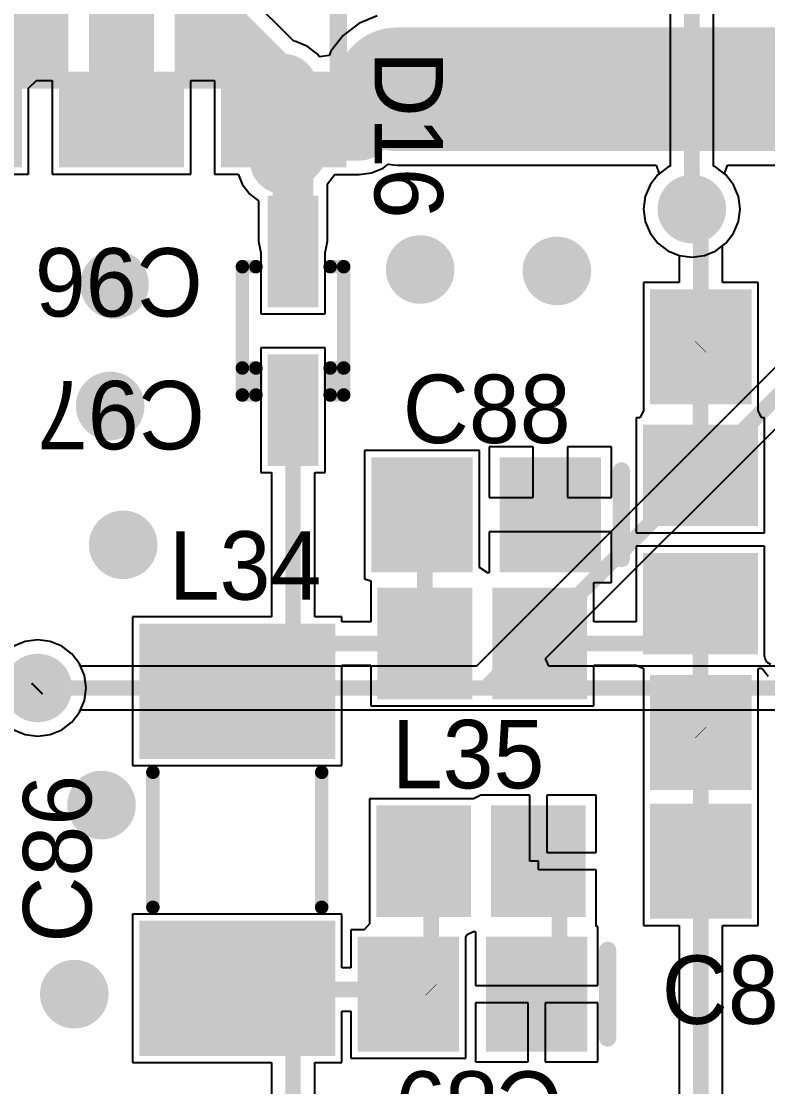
# Model space of a CAD drawing. Header units: millimetres. Extents: x 0 to 7.36, y -3.03 to 0.
# Drawn here: x 1.079 to 1.514, y -2.169 to -1.548 of the extents above; entities that cross this region are included whole.
import ezdxf

# ---------------------------------------------------------------- set-up
doc = ezdxf.new("R2010")
doc.units = ezdxf.units.MM
doc.header["$MEASUREMENT"] = 0
for name, color, linetype in [('BottomLayer', 5, 'Continuous'), ('MultiLayer', 9, 'Continuous'), ('TopLayer', 1, 'Continuous'), ('TopOverlay', 2, 'Continuous'), ('TopPaste', 8, 'Continuous'), ('TopSolder', 216, 'Continuous'), ('ViaHoleLayer', 16, 'Continuous')]:
    doc.layers.add(name, color=color, linetype=linetype)

# ---------------------------------------------------------------- blocks, each defined once
blk = doc.blocks.new('CAP_0805_20')
at = {"layer": 'TopLayer'}
for points in [[(-0.05511, -0.02953), (-0.00393, -0.02953), (-0.05511, 0.02953), (-0.00393, 0.02953)], [(0.0197, -0.02953), (0.07088, -0.02953), (0.0197, 0.02953), (0.07088, 0.02953)]]:
    blk.add_solid(points, dxfattribs=at)
at = {"layer": 'TopOverlay', "const_width": 0.01}
blk.add_lwpolyline([(-0.07088, 0.02557), (-0.07088, -0.02557)], dxfattribs=at)
at = {"layer": 'TopOverlay', "const_width": 0.005}
for points in [[(-0.07338, 0.02557, 1), (-0.06838, 0.02557, 1)], [(-0.07338, -0.02557, 1), (-0.06838, -0.02557, 1)]]:
    blk.add_lwpolyline(points, format="xyb", close=True, dxfattribs=at)
at = {"layer": 'TopPaste'}
for points in [[(-0.05511, -0.02953), (-0.00393, -0.02953), (-0.05511, 0.02953), (-0.00393, 0.02953)], [(0.0197, -0.02953), (0.07088, -0.02953), (0.0197, 0.02953), (0.07088, 0.02953)]]:
    blk.add_solid(points, dxfattribs=at)
at = {"layer": 'TopSolder'}
for points in [[(-0.05911, -0.03353), (0.00007, -0.03353), (-0.05911, 0.03353), (0.00007, 0.03353)], [(0.0157, -0.03353), (0.07488, -0.03353), (0.0157, 0.03353), (0.07488, 0.03353)]]:
    blk.add_solid(points, dxfattribs=at)
blk = doc.blocks.new('RES_0805_27')
at = {"layer": 'TopLayer'}
for points in [[(-0.06299, -0.02953), (-0.01181, -0.02953), (-0.06299, 0.02953), (-0.01181, 0.02953)], [(0.01181, -0.02953), (0.06299, -0.02953), (0.01181, 0.02953), (0.06299, 0.02953)]]:
    blk.add_solid(points, dxfattribs=at)
at = {"layer": 'TopPaste'}
for points in [[(-0.06299, -0.02953), (-0.01181, -0.02953), (-0.06299, 0.02953), (-0.01181, 0.02953)], [(0.01181, -0.02953), (0.06299, -0.02953), (0.01181, 0.02953), (0.06299, 0.02953)]]:
    blk.add_solid(points, dxfattribs=at)
at = {"layer": 'TopSolder'}
for points in [[(-0.06699, -0.03353), (-0.00781, -0.03353), (-0.06699, 0.03353), (-0.00781, 0.03353)], [(0.00781, -0.03353), (0.06699, -0.03353), (0.00781, 0.03353), (0.06699, 0.03353)]]:
    blk.add_solid(points, dxfattribs=at)
blk = doc.blocks.new('TRANSF_ACORE2_110')
at = {"layer": 'TopLayer'}
for points in [[(-0.14961, 0.06201), (-0.11024, 0.06201), (-0.14961, 0.12697), (-0.11024, 0.12697)], [(0.11024, 0.06201), (0.14961, 0.06201), (0.11024, 0.12697), (0.14961, 0.12697)], [(-0.09508, 0.03504), (-0.03012, 0.03504), (-0.09508, 0.06496), (-0.03012, 0.06496)], [(0.03012, 0.03504), (0.09508, 0.03504), (0.03012, 0.06496), (0.09508, 0.06496)], [(-0.14961, -0.03248), (-0.11024, -0.03248), (-0.14961, 0.03248), (-0.11024, 0.03248)], [(0.11024, -0.03248), (0.14961, -0.03248), (0.11024, 0.03248), (0.14961, 0.03248)], [(-0.09508, -0.01496), (-0.03012, -0.01496), (-0.09508, 0.01496), (-0.03012, 0.01496)], [(-0.09508, -0.06496), (-0.03012, -0.06496), (-0.09508, -0.03504), (-0.03012, -0.03504)], [(0.03012, -0.06496), (0.09508, -0.06496), (0.03012, -0.03504), (0.09508, -0.03504)], [(-0.14961, -0.12697), (-0.11024, -0.12697), (-0.14961, -0.06201), (-0.11024, -0.06201)], [(0.11024, -0.12697), (0.14961, -0.12697), (0.11024, -0.06201), (0.14961, -0.06201)]]:
    blk.add_solid(points, dxfattribs=at)
at = {"layer": 'TopOverlay', "const_width": 0.01}
for points in [[(-0.10275, 0.12324), (0.10275, 0.12324)], [(-0.10275, 0.12324), (-0.10275, -0.12639)], [(0.10275, 0.12324), (0.10275, -0.12639)], [(-0.10275, -0.12639), (0.10275, -0.12639)]]:
    blk.add_lwpolyline(points, dxfattribs=at)
at = {"layer": 'TopOverlay', "const_width": 0.005}
for points in [[(-0.10525, 0.12324, 1), (-0.10025, 0.12324, 1)], [(-0.10525, 0.12324, 1), (-0.10025, 0.12324, 1)], [(0.10025, 0.12324, 1), (0.10525, 0.12324, 1)], [(0.10025, 0.12324, 1), (0.10525, 0.12324, 1)], [(-0.10525, -0.12639, 1), (-0.10025, -0.12639, 1)], [(-0.10525, -0.12639, 1), (-0.10025, -0.12639, 1)], [(0.10025, -0.12639, 1), (0.10525, -0.12639, 1)], [(0.10025, -0.12639, 1), (0.10525, -0.12639, 1)]]:
    blk.add_lwpolyline(points, format="xyb", close=True, dxfattribs=at)
at = {"layer": 'TopPaste'}
for points in [[(-0.14961, 0.06201), (-0.11024, 0.06201), (-0.14961, 0.12697), (-0.11024, 0.12697)], [(0.11024, 0.06201), (0.14961, 0.06201), (0.11024, 0.12697), (0.14961, 0.12697)], [(-0.09508, 0.03504), (-0.03012, 0.03504), (-0.09508, 0.06496), (-0.03012, 0.06496)], [(0.03012, 0.03504), (0.09508, 0.03504), (0.03012, 0.06496), (0.09508, 0.06496)], [(-0.14961, -0.03248), (-0.11024, -0.03248), (-0.14961, 0.03248), (-0.11024, 0.03248)], [(0.11024, -0.03248), (0.14961, -0.03248), (0.11024, 0.03248), (0.14961, 0.03248)], [(-0.09508, -0.01496), (-0.03012, -0.01496), (-0.09508, 0.01496), (-0.03012, 0.01496)], [(-0.09508, -0.06496), (-0.03012, -0.06496), (-0.09508, -0.03504), (-0.03012, -0.03504)], [(0.03012, -0.06496), (0.09508, -0.06496), (0.03012, -0.03504), (0.09508, -0.03504)], [(-0.14961, -0.12697), (-0.11024, -0.12697), (-0.14961, -0.06201), (-0.11024, -0.06201)], [(0.11024, -0.12697), (0.14961, -0.12697), (0.11024, -0.06201), (0.14961, -0.06201)]]:
    blk.add_solid(points, dxfattribs=at)
at = {"layer": 'TopSolder'}
for points in [[(-0.15361, 0.05801), (-0.10624, 0.05801), (-0.15361, 0.13097), (-0.10624, 0.13097)], [(0.10624, 0.05801), (0.15361, 0.05801), (0.10624, 0.13097), (0.15361, 0.13097)], [(-0.09908, 0.03104), (-0.02612, 0.03104), (-0.09908, 0.06896), (-0.02612, 0.06896)], [(0.02612, 0.03104), (0.09908, 0.03104), (0.02612, 0.06896), (0.09908, 0.06896)], [(-0.15361, -0.03648), (-0.10624, -0.03648), (-0.15361, 0.03648), (-0.10624, 0.03648)], [(0.10624, -0.03648), (0.15361, -0.03648), (0.10624, 0.03648), (0.15361, 0.03648)], [(-0.09908, -0.01896), (-0.02612, -0.01896), (-0.09908, 0.01896), (-0.02612, 0.01896)], [(-0.09908, -0.06896), (-0.02612, -0.06896), (-0.09908, -0.03104), (-0.02612, -0.03104)], [(0.02612, -0.06896), (0.09908, -0.06896), (0.02612, -0.03104), (0.09908, -0.03104)], [(-0.15361, -0.13097), (-0.10624, -0.13097), (-0.15361, -0.05801), (-0.10624, -0.05801)], [(0.10624, -0.13097), (0.15361, -0.13097), (0.10624, -0.05801), (0.15361, -0.05801)]]:
    blk.add_solid(points, dxfattribs=at)
blk = doc.blocks.new('IND_0805_118')
at = {"layer": 'TopLayer'}
for points in [[(-0.05709, -0.02854), (-0.00984, -0.02854), (-0.05709, 0.02854), (-0.00984, 0.02854)], [(0.00984, -0.02854), (0.05709, -0.02854), (0.00984, 0.02854), (0.05709, 0.02854)]]:
    blk.add_solid(points, dxfattribs=at)
at = {"layer": 'TopPaste'}
for points in [[(-0.05709, -0.02854), (-0.00984, -0.02854), (-0.05709, 0.02854), (-0.00984, 0.02854)], [(0.00984, -0.02854), (0.05709, -0.02854), (0.00984, 0.02854), (0.05709, 0.02854)]]:
    blk.add_solid(points, dxfattribs=at)
at = {"layer": 'TopSolder'}
for points in [[(-0.06109, -0.03254), (-0.00584, -0.03254), (-0.06109, 0.03254), (-0.00584, 0.03254)], [(0.00584, -0.03254), (0.06109, -0.03254), (0.00584, 0.03254), (0.06109, 0.03254)]]:
    blk.add_solid(points, dxfattribs=at)
blk = doc.blocks.new('IND_0805_119')
at = {"layer": 'TopLayer'}
for points in [[(-0.05709, -0.02854), (-0.00984, -0.02854), (-0.05709, 0.02854), (-0.00984, 0.02854)], [(0.00984, -0.02854), (0.05709, -0.02854), (0.00984, 0.02854), (0.05709, 0.02854)]]:
    blk.add_solid(points, dxfattribs=at)
at = {"layer": 'TopPaste'}
for points in [[(-0.05709, -0.02854), (-0.00984, -0.02854), (-0.05709, 0.02854), (-0.00984, 0.02854)], [(0.00984, -0.02854), (0.05709, -0.02854), (0.00984, 0.02854), (0.05709, 0.02854)]]:
    blk.add_solid(points, dxfattribs=at)
at = {"layer": 'TopSolder'}
for points in [[(-0.06109, -0.03254), (-0.00584, -0.03254), (-0.06109, 0.03254), (-0.00584, 0.03254)], [(0.00584, -0.03254), (0.06109, -0.03254), (0.00584, 0.03254), (0.06109, 0.03254)]]:
    blk.add_solid(points, dxfattribs=at)
blk = doc.blocks.new('CAP_0805_184')
at = {"layer": 'TopLayer'}
for points in [[(-0.05511, -0.02953), (-0.00393, -0.02953), (-0.05511, 0.02953), (-0.00393, 0.02953)], [(0.0197, -0.02953), (0.07088, -0.02953), (0.0197, 0.02953), (0.07088, 0.02953)]]:
    blk.add_solid(points, dxfattribs=at)
at = {"layer": 'TopOverlay', "const_width": 0.01}
blk.add_lwpolyline([(-0.07088, 0.02557), (-0.07088, -0.02557)], dxfattribs=at)
at = {"layer": 'TopOverlay', "const_width": 0.005}
for points in [[(-0.07338, 0.02557, 1), (-0.06838, 0.02557, 1)], [(-0.07338, -0.02557, 1), (-0.06838, -0.02557, 1)]]:
    blk.add_lwpolyline(points, format="xyb", close=True, dxfattribs=at)
at = {"layer": 'TopPaste'}
for points in [[(-0.05511, -0.02953), (-0.00393, -0.02953), (-0.05511, 0.02953), (-0.00393, 0.02953)], [(0.0197, -0.02953), (0.07088, -0.02953), (0.0197, 0.02953), (0.07088, 0.02953)]]:
    blk.add_solid(points, dxfattribs=at)
at = {"layer": 'TopSolder'}
for points in [[(-0.05911, -0.03353), (0.00007, -0.03353), (-0.05911, 0.03353), (0.00007, 0.03353)], [(0.0157, -0.03353), (0.07488, -0.03353), (0.0157, 0.03353), (0.07488, 0.03353)]]:
    blk.add_solid(points, dxfattribs=at)
blk = doc.blocks.new('CAP_0805_186')
at = {"layer": 'TopLayer'}
for points in [[(-0.05511, -0.02953), (-0.00393, -0.02953), (-0.05511, 0.02953), (-0.00393, 0.02953)], [(0.0197, -0.02953), (0.07088, -0.02953), (0.0197, 0.02953), (0.07088, 0.02953)]]:
    blk.add_solid(points, dxfattribs=at)
at = {"layer": 'TopOverlay', "const_width": 0.01}
blk.add_lwpolyline([(-0.07088, 0.02557), (-0.07088, -0.02557)], dxfattribs=at)
at = {"layer": 'TopOverlay', "const_width": 0.005}
for points in [[(-0.07338, 0.02557, 1), (-0.06838, 0.02557, 1)], [(-0.07338, -0.02557, 1), (-0.06838, -0.02557, 1)]]:
    blk.add_lwpolyline(points, format="xyb", close=True, dxfattribs=at)
at = {"layer": 'TopPaste'}
for points in [[(-0.05511, -0.02953), (-0.00393, -0.02953), (-0.05511, 0.02953), (-0.00393, 0.02953)], [(0.0197, -0.02953), (0.07088, -0.02953), (0.0197, 0.02953), (0.07088, 0.02953)]]:
    blk.add_solid(points, dxfattribs=at)
at = {"layer": 'TopSolder'}
for points in [[(-0.05911, -0.03353), (0.00007, -0.03353), (-0.05911, 0.03353), (0.00007, 0.03353)], [(0.0157, -0.03353), (0.07488, -0.03353), (0.0157, 0.03353), (0.07488, 0.03353)]]:
    blk.add_solid(points, dxfattribs=at)
blk = doc.blocks.new('SOD_323_200')
at = {"layer": 'TopLayer'}
for points in [[(-0.0748, -0.01083), (-0.01772, -0.01083), (-0.0748, 0.01083), (-0.01772, 0.01083)], [(0.01772, -0.01083), (0.0748, -0.01083), (0.01772, 0.01083), (0.0748, 0.01083)]]:
    blk.add_solid(points, dxfattribs=at)
at = {"layer": 'TopOverlay', "const_width": 0.00787}
for points in [[(0.0374, 0.02953), (-0.0374, 0.02953)], [(-0.0374, 0.02165), (-0.0374, 0.02953)], [(0.02165, 0.02165), (0.02165, 0.02953)], [(0.0374, 0.02165), (0.0374, 0.02953)], [(0.0374, 0.02165), (0.02165, 0.02165)], [(-0.0374, -0.02953), (-0.0374, -0.02165)], [(0.0374, -0.02165), (0.02165, -0.02165)], [(0.02165, -0.02953), (0.02165, -0.02165)], [(0.0374, -0.02953), (0.0374, -0.02165)], [(0.0374, -0.02953), (-0.0374, -0.02953)]]:
    blk.add_lwpolyline(points, dxfattribs=at)
at = {"layer": 'TopOverlay', "const_width": 0.00394}
for points in [[(-0.03937, 0.02953, 1), (-0.03543, 0.02953, 1)], [(-0.03937, 0.02953, 1), (-0.03543, 0.02953, 1)], [(0.01969, 0.02953, 1), (0.02362, 0.02953, 1)], [(0.03543, 0.02953, 1), (0.03937, 0.02953, 1)], [(0.03543, 0.02953, 1), (0.03937, 0.02953, 1)], [(-0.03937, 0.02165, 1), (-0.03543, 0.02165, 1)], [(0.01969, 0.02165, 1), (0.02362, 0.02165, 1)], [(0.01969, 0.02165, 1), (0.02362, 0.02165, 1)], [(0.03543, 0.02165, 1), (0.03937, 0.02165, 1)], [(0.03543, 0.02165, 1), (0.03937, 0.02165, 1)], [(-0.03937, -0.02165, 1), (-0.03543, -0.02165, 1)], [(0.01969, -0.02165, 1), (0.02362, -0.02165, 1)], [(0.01969, -0.02165, 1), (0.02362, -0.02165, 1)], [(0.03543, -0.02165, 1), (0.03937, -0.02165, 1)], [(0.03543, -0.02165, 1), (0.03937, -0.02165, 1)], [(-0.03937, -0.02953, 1), (-0.03543, -0.02953, 1)], [(-0.03937, -0.02953, 1), (-0.03543, -0.02953, 1)], [(0.01969, -0.02953, 1), (0.02362, -0.02953, 1)], [(0.03543, -0.02953, 1), (0.03937, -0.02953, 1)], [(0.03543, -0.02953, 1), (0.03937, -0.02953, 1)]]:
    blk.add_lwpolyline(points, format="xyb", close=True, dxfattribs=at)
at = {"layer": 'TopPaste'}
for points in [[(-0.0748, -0.01083), (-0.01772, -0.01083), (-0.0748, 0.01083), (-0.01772, 0.01083)], [(0.01772, -0.01083), (0.0748, -0.01083), (0.01772, 0.01083), (0.0748, 0.01083)]]:
    blk.add_solid(points, dxfattribs=at)
at = {"layer": 'TopSolder'}
for points in [[(-0.0788, -0.01483), (-0.01372, -0.01483), (-0.0788, 0.01483), (-0.01372, 0.01483)], [(0.01372, -0.01483), (0.0788, -0.01483), (0.01372, 0.01483), (0.0788, 0.01483)]]:
    blk.add_solid(points, dxfattribs=at)
blk = doc.blocks.new('5025_2010__245')
at = {"layer": 'TopLayer'}
for points in [[(-0.05118, -0.05315), (-0.05118, 0.05315), (-0.12205, -0.05315), (-0.12205, 0.05315)], [(0.12205, -0.05315), (0.12205, 0.05315), (0.05118, -0.05315), (0.05118, 0.05315)]]:
    blk.add_solid(points, dxfattribs=at)
at = {"layer": 'TopOverlay', "const_width": 0.00787}
for points in [[(-0.03937, 0.04921), (0.03937, 0.04921)], [(-0.03937, -0.04921), (0.03937, -0.04921)]]:
    blk.add_lwpolyline(points, dxfattribs=at)
at = {"layer": 'TopOverlay', "const_width": 0.00394}
for points in [[(-0.04134, 0.04921, 1), (-0.0374, 0.04921, 1)], [(0.0374, 0.04921, 1), (0.04134, 0.04921, 1)], [(-0.04134, -0.04921, 1), (-0.0374, -0.04921, 1)], [(0.0374, -0.04921, 1), (0.04134, -0.04921, 1)]]:
    blk.add_lwpolyline(points, format="xyb", close=True, dxfattribs=at)
at = {"layer": 'TopPaste'}
for points in [[(-0.05118, -0.05315), (-0.05118, 0.05315), (-0.12205, -0.05315), (-0.12205, 0.05315)], [(0.12205, -0.05315), (0.12205, 0.05315), (0.05118, -0.05315), (0.05118, 0.05315)]]:
    blk.add_solid(points, dxfattribs=at)
at = {"layer": 'TopSolder'}
for points in [[(-0.04718, -0.05715), (-0.04718, 0.05715), (-0.12605, -0.05715), (-0.12605, 0.05715)], [(0.12605, -0.05715), (0.12605, 0.05715), (0.04718, -0.05715), (0.04718, 0.05715)]]:
    blk.add_solid(points, dxfattribs=at)
blk = doc.blocks.new('RES_0805_282')
at = {"layer": 'TopLayer'}
for points in [[(-0.06299, -0.02953), (-0.01181, -0.02953), (-0.06299, 0.02953), (-0.01181, 0.02953)], [(0.01181, -0.02953), (0.06299, -0.02953), (0.01181, 0.02953), (0.06299, 0.02953)]]:
    blk.add_solid(points, dxfattribs=at)
at = {"layer": 'TopPaste'}
for points in [[(-0.06299, -0.02953), (-0.01181, -0.02953), (-0.06299, 0.02953), (-0.01181, 0.02953)], [(0.01181, -0.02953), (0.06299, -0.02953), (0.01181, 0.02953), (0.06299, 0.02953)]]:
    blk.add_solid(points, dxfattribs=at)
at = {"layer": 'TopSolder'}
for points in [[(-0.06699, -0.03353), (-0.00781, -0.03353), (-0.06699, 0.03353), (-0.00781, 0.03353)], [(0.00781, -0.03353), (0.06699, -0.03353), (0.00781, 0.03353), (0.06699, 0.03353)]]:
    blk.add_solid(points, dxfattribs=at)
blk = doc.blocks.new('CAP_0805_283')
at = {"layer": 'TopLayer'}
for points in [[(-0.05511, -0.02953), (-0.00393, -0.02953), (-0.05511, 0.02953), (-0.00393, 0.02953)], [(0.0197, -0.02953), (0.07088, -0.02953), (0.0197, 0.02953), (0.07088, 0.02953)]]:
    blk.add_solid(points, dxfattribs=at)
at = {"layer": 'TopOverlay', "const_width": 0.01}
blk.add_lwpolyline([(-0.07088, 0.02557), (-0.07088, -0.02557)], dxfattribs=at)
at = {"layer": 'TopOverlay', "const_width": 0.005}
for points in [[(-0.07338, 0.02557, 1), (-0.06838, 0.02557, 1)], [(-0.07338, -0.02557, 1), (-0.06838, -0.02557, 1)]]:
    blk.add_lwpolyline(points, format="xyb", close=True, dxfattribs=at)
at = {"layer": 'TopPaste'}
for points in [[(-0.05511, -0.02953), (-0.00393, -0.02953), (-0.05511, 0.02953), (-0.00393, 0.02953)], [(0.0197, -0.02953), (0.07088, -0.02953), (0.0197, 0.02953), (0.07088, 0.02953)]]:
    blk.add_solid(points, dxfattribs=at)
at = {"layer": 'TopSolder'}
for points in [[(-0.05911, -0.03353), (0.00007, -0.03353), (-0.05911, 0.03353), (0.00007, 0.03353)], [(0.0157, -0.03353), (0.07488, -0.03353), (0.0157, 0.03353), (0.07488, 0.03353)]]:
    blk.add_solid(points, dxfattribs=at)

msp = doc.modelspace()

# ---------------------------------------------------------------- linework, layer by layer
at = {"layer": 'BottomLayer'}
for p, q in [((1.45732, -1.51753), (1.45732, -1.63228)), ((1.48261, -1.63228), (1.48261, -1.51753)), ((1.4559, -1.63287), (1.45008, -1.63734)), ((1.45732, -1.63228), (1.4559, -1.63287)), ((1.48402, -1.63287), (1.48261, -1.63228)), ((1.48984, -1.63734), (1.48402, -1.63287)), ((1.45008, -1.63734), (1.44561, -1.64316)), ((1.49431, -1.64316), (1.48984, -1.63734)), ((1.44561, -1.64316), (1.4428, -1.64994)), ((1.49712, -1.64994), (1.49431, -1.64316)), ((1.4428, -1.64994), (1.44185, -1.65722)), ((1.49808, -1.65722), (1.49712, -1.64994)), ((1.44185, -1.65722), (1.4428, -1.66449)), ((1.49712, -1.66449), (1.49808, -1.65722)), ((1.4428, -1.66449), (1.44561, -1.67127)), ((1.49431, -1.67127), (1.49712, -1.66449)), ((1.44561, -1.67127), (1.45008, -1.6771)), ((1.45008, -1.6771), (1.4559, -1.68156)), ((1.48402, -1.68156), (1.48984, -1.6771)), ((1.48984, -1.6771), (1.49431, -1.67127)), ((1.4559, -1.68156), (1.46268, -1.68437)), ((1.47724, -1.68437), (1.48402, -1.68156)), ((1.46268, -1.68437), (1.46996, -1.68533)), ((1.46996, -1.68533), (1.47724, -1.68437)), ((1.52172, -1.7465), (1.34436, -1.92386)), ((1.38474, -1.91924), (1.5396, -1.76438)), ((1.08143, -1.90934), (1.07465, -1.91215)), ((1.0887, -1.90839), (1.08143, -1.90934)), ((1.09598, -1.90934), (1.0887, -1.90839)), ((1.10276, -1.91215), (1.09598, -1.90934)), ((1.10858, -1.91662), (1.10276, -1.91215)), ((1.11305, -1.92244), (1.10858, -1.91662)), ((1.38666, -1.92386), (1.38474, -1.91924)), ((1.11364, -1.92386), (1.11305, -1.92244)), ((1.34436, -1.92386), (1.11364, -1.92386)), ((1.71329, -1.92386), (1.38666, -1.92386)), ((1.11305, -1.95056), (1.11364, -1.94914)), ((1.11364, -1.94914), (4.62336, -1.94914)), ((1.10276, -1.96085), (1.10858, -1.95638)), ((1.10858, -1.95638), (1.11305, -1.95056)), ((1.07465, -1.96085), (1.08143, -1.96366)), ((1.09598, -1.96366), (1.10276, -1.96085)), ((1.08143, -1.96366), (1.0887, -1.96461)), ((1.0887, -1.96461), (1.09598, -1.96366))]:
    msp.add_line(p, q, dxfattribs=at)
at = {"layer": 'BottomLayer', "const_width": 0.00906}
for points in [[(1.46996, -1.65722), (1.46996, -1.49259)], [(1.3496, -1.9365), (1.54829, -1.73781)], [(1.0887, -1.9365), (4.62336, -1.9365)], [(1.0887, -1.9365), (4.20037, -1.9365)], [(1.0887, -1.9365), (3.71059, -1.9365)], [(1.0887, -1.9365), (3.2075, -1.9365)], [(1.0887, -1.9365), (2.72422, -1.9365)], [(1.0887, -1.9365), (2.21124, -1.9365)], [(1.0887, -1.9365), (1.71853, -1.9365)], [(1.0887, -1.9365), (1.3496, -1.9365)]]:
    msp.add_lwpolyline(points, dxfattribs=at)
at = {"layer": 'BottomLayer'}
for points, const_width in [([(1.45996, -1.65722, 1), (1.47996, -1.65722, 1)], 0.02), ([(1.4677, -1.65722, 1), (1.47222, -1.65722, 1)], 0.00453), ([(1.3016, -1.6925, 1), (1.3216, -1.6925, 1)], 0.02), ([(1.38129, -1.69333, 1), (1.40129, -1.69333, 1)], 0.02), ([(1.12343, -1.70124, 1), (1.14343, -1.70124, 1)], 0.02), ([(1.1209, -1.77207, 1), (1.1409, -1.77207, 1)], 0.02), ([(1.12849, -1.85302, 1), (1.14849, -1.85302, 1)], 0.02), ([(1.0787, -1.9365, 1), (1.0987, -1.9365, 1)], 0.02), ([(1.08644, -1.9365, 1), (1.09097, -1.9365, 1)], 0.00453), ([(1.08644, -1.9365, 1), (1.09097, -1.9365, 1)], 0.00453), ([(1.08644, -1.9365, 1), (1.09097, -1.9365, 1)], 0.00453), ([(1.08644, -1.9365, 1), (1.09097, -1.9365, 1)], 0.00453), ([(1.08644, -1.9365, 1), (1.09097, -1.9365, 1)], 0.00453), ([(1.08644, -1.9365, 1), (1.09097, -1.9365, 1)], 0.00453), ([(1.08644, -1.9365, 1), (1.09097, -1.9365, 1)], 0.00453), ([(1.08644, -1.9365, 1), (1.09097, -1.9365, 1)], 0.00453), ([(1.34733, -1.9365, 1), (1.35186, -1.9365, 1)], 0.00453), ([(1.34733, -1.9365, 1), (1.35186, -1.9365, 1)], 0.00453), ([(1.11584, -2.00479, 1), (1.13584, -2.00479, 1)], 0.02), ([(1.1, -2.115, 1), (1.12, -2.115, 1)], 0.02)]:
    msp.add_lwpolyline(points, format="xyb", close=True, dxfattribs=dict(at, const_width=const_width))
at = {"layer": 'MultiLayer', "const_width": 0.02}
for points in [[(1.45996, -1.65722, 1), (1.47996, -1.65722, 1)], [(1.3016, -1.6925, 1), (1.3216, -1.6925, 1)], [(1.38129, -1.69333, 1), (1.40129, -1.69333, 1)], [(1.12343, -1.70124, 1), (1.14343, -1.70124, 1)], [(1.1209, -1.77207, 1), (1.1409, -1.77207, 1)], [(1.12849, -1.85302, 1), (1.14849, -1.85302, 1)], [(1.0787, -1.9365, 1), (1.0987, -1.9365, 1)], [(1.11584, -2.00479, 1), (1.13584, -2.00479, 1)], [(1.1, -2.115, 1), (1.12, -2.115, 1)]]:
    msp.add_lwpolyline(points, format="xyb", close=True, dxfattribs=at)
at = {"layer": 'TopLayer'}
for p, q in [((1.23789, -1.55945), (1.21033, -1.53189)), ((1.2865, -1.54463), (1.27582, -1.54905)), ((1.27582, -1.54905), (1.26665, -1.55609)), ((1.26665, -1.55609), (1.25961, -1.56526)), ((1.23918, -1.55961), (1.23789, -1.55945)), ((1.24589, -1.56239), (1.23918, -1.55961)), ((1.25164, -1.56681), (1.24589, -1.56239)), ((1.25961, -1.56526), (1.25861, -1.56768)), ((1.25289, -1.56843), (1.25164, -1.56681)), ((1.25861, -1.56768), (1.25289, -1.56843)), ((1.08337, -1.58683), (1.08787, -1.58232)), ((1.08787, -1.58232), (1.09715, -1.58232)), ((1.09715, -1.58232), (1.09715, -1.63685)), ((1.17785, -1.63685), (1.17785, -1.58232)), ((1.17785, -1.58232), (1.19163, -1.58232)), ((1.19163, -1.58232), (1.19163, -1.63685)), ((1.08337, -1.63685), (1.08337, -1.58683)), ((1.28325, -1.63615), (1.28995, -1.63337)), ((1.28995, -1.63337), (1.29301, -1.63102)), ((1.29301, -1.63102), (1.29796, -1.63167)), ((1.29796, -1.63167), (1.44925, -1.63167)), ((1.44925, -1.63167), (1.45094, -1.63667)), ((1.48898, -1.63667), (1.49067, -1.63167)), ((1.49067, -1.63167), (1.64073, -1.63167)), ((1.05566, -1.63685), (1.08337, -1.63685)), ((1.09715, -1.63685), (1.17785, -1.63685)), ((1.19163, -1.63685), (1.20547, -1.63685)), ((1.20547, -1.63685), (1.20792, -1.64276)), ((1.25757, -1.64246), (1.26157, -1.63725)), ((1.26157, -1.63725), (1.26164, -1.6371)), ((1.26164, -1.6371), (1.27606, -1.6371)), ((1.27606, -1.6371), (1.28325, -1.63615)), ((1.45008, -1.63734), (1.44561, -1.64316)), ((1.45094, -1.63667), (1.45008, -1.63734)), ((1.48984, -1.63734), (1.48898, -1.63667)), ((1.49431, -1.64316), (1.48984, -1.63734)), ((1.20792, -1.64276), (1.21233, -1.64852)), ((1.25757, -1.67591), (1.25757, -1.64246)), ((1.44561, -1.64316), (1.4428, -1.64994)), ((1.49712, -1.64994), (1.49431, -1.64316)), ((1.21233, -1.64852), (1.21743, -1.65243)), ((1.4428, -1.64994), (1.44185, -1.65722)), ((1.49808, -1.65722), (1.49712, -1.64994)), ((1.21743, -1.65243), (1.21743, -1.67591)), ((1.44185, -1.65722), (1.4428, -1.66449)), ((1.49712, -1.66449), (1.49808, -1.65722)), ((1.4428, -1.66449), (1.44561, -1.67127)), ((1.49431, -1.67127), (1.49712, -1.66449)), ((1.21743, -1.67591), (1.2188, -1.68279)), ((1.2562, -1.68279), (1.25757, -1.67591)), ((1.44561, -1.67127), (1.45008, -1.6771)), ((1.45008, -1.6771), (1.4559, -1.68156)), ((1.48784, -1.67863), (1.48984, -1.6771)), ((1.48984, -1.6771), (1.49431, -1.67127)), ((1.2188, -1.68279), (1.2188, -1.71842)), ((1.2562, -1.71842), (1.2562, -1.68279)), ((1.4559, -1.68156), (1.46255, -1.68432)), ((1.48784, -1.7001), (1.48784, -1.67863)), ((1.46255, -1.68432), (1.46255, -1.7001)), ((1.46255, -1.7001), (1.44173, -1.7001)), ((1.44173, -1.7001), (1.44173, -1.7749)), ((1.50866, -1.7001), (1.48784, -1.7001)), ((1.50866, -1.7749), (1.50866, -1.7001)), ((1.2188, -1.71842), (1.2562, -1.71842)), ((1.2562, -1.73811), (1.2188, -1.73811)), ((1.2188, -1.73811), (1.2188, -1.81094)), ((1.2562, -1.81094), (1.2562, -1.73811)), ((1.44173, -1.7749), (1.43964, -1.77904)), ((1.51075, -1.77904), (1.50866, -1.7749)), ((1.43964, -1.77904), (1.4376, -1.77904)), ((1.4376, -1.77904), (1.4376, -1.84596)), ((1.5124, -1.77904), (1.51075, -1.77904)), ((1.5124, -1.84596), (1.5124, -1.77904)), ((1.34616, -1.79809), (1.27923, -1.79809)), ((1.27923, -1.79809), (1.27923, -1.8729)), ((1.34616, -1.86627), (1.34616, -1.79809)), ((1.3775, -1.79597), (1.35191, -1.79597)), ((1.35191, -1.79597), (1.35191, -1.8255)), ((1.3775, -1.8255), (1.3775, -1.79597)), ((1.42309, -1.79597), (1.3975, -1.79597)), ((1.3975, -1.79597), (1.3975, -1.8255)), ((1.42309, -1.8255), (1.42309, -1.79597)), ((1.2188, -1.81094), (1.22486, -1.81094)), ((1.22486, -1.81094), (1.22486, -1.89508)), ((1.25014, -1.89508), (1.25014, -1.81094)), ((1.25014, -1.81094), (1.2562, -1.81094)), ((1.35191, -1.8255), (1.3775, -1.8255)), ((1.3975, -1.8255), (1.42309, -1.8255)), ((1.3875, -1.8455), (1.35191, -1.8455)), ((1.35191, -1.8455), (1.35191, -1.86923)), ((1.42309, -1.8455), (1.3875, -1.8455)), ((1.42309, -1.87502), (1.42309, -1.8455)), ((1.4376, -1.84596), (1.5124, -1.84596)), ((1.5124, -1.85384), (1.4376, -1.85384)), ((1.4376, -1.85384), (1.4376, -1.89785)), ((1.5124, -1.91634), (1.5124, -1.85384)), ((1.35116, -1.86956), (1.34616, -1.86627)), ((1.35191, -1.86924), (1.35116, -1.86956)), ((1.35191, -1.86923), (1.35191, -1.86924)), ((1.27923, -1.8729), (1.28283, -1.87408)), ((1.28283, -1.87408), (1.28283, -1.89785)), ((1.41275, -1.89785), (1.41275, -1.87502)), ((1.41275, -1.87502), (1.42309, -1.87502)), ((1.22486, -1.89508), (1.14398, -1.89508)), ((1.14398, -1.89508), (1.14398, -1.98169)), ((1.26602, -1.89508), (1.25014, -1.89508)), ((1.26602, -1.89785), (1.26602, -1.89508)), ((1.28283, -1.89785), (1.26602, -1.89785)), ((1.4376, -1.89785), (1.41275, -1.89785)), ((1.08143, -1.90934), (1.07906, -1.91032)), ((1.0887, -1.90839), (1.08143, -1.90934)), ((1.09598, -1.90934), (1.0887, -1.90839)), ((1.10276, -1.91215), (1.09598, -1.90934)), ((1.10858, -1.91662), (1.10276, -1.91215)), ((1.11305, -1.92244), (1.10858, -1.91662)), ((1.5124, -1.9177), (1.5124, -1.91634)), ((1.51266, -1.91935), (1.5124, -1.9177)), ((1.51368, -1.92146), (1.51266, -1.91935)), ((1.11586, -1.92922), (1.11305, -1.92244)), ((1.26602, -1.98169), (1.26602, -1.92314)), ((1.26602, -1.92314), (1.28283, -1.92314)), ((1.28283, -1.92314), (1.28283, -1.94691)), ((1.41275, -1.94691), (1.41275, -1.92314)), ((1.41275, -1.92314), (1.43754, -1.92314)), ((1.43754, -1.92314), (1.44173, -1.9251)), ((1.44173, -1.9251), (1.44173, -1.9999)), ((1.50866, -1.92555), (1.50934, -1.92487)), ((1.50866, -1.9999), (1.50866, -1.92555)), ((1.50934, -1.92487), (1.51029, -1.92492)), ((1.51029, -1.92492), (1.51111, -1.92542)), ((1.51111, -1.92542), (1.51441, -1.92952)), ((1.51602, -1.92272), (1.51368, -1.92146)), ((1.11682, -1.9365), (1.11586, -1.92922)), ((1.11586, -1.94378), (1.11682, -1.9365)), ((1.11305, -1.95056), (1.11586, -1.94378)), ((1.28283, -1.94691), (1.34476, -1.94691)), ((1.34476, -1.94691), (1.34582, -1.94691)), ((1.34582, -1.94691), (1.34976, -1.94691)), ((1.34976, -1.94691), (1.35082, -1.94691)), ((1.35082, -1.94691), (1.41275, -1.94691)), ((1.10276, -1.96085), (1.10858, -1.95638)), ((1.10858, -1.95638), (1.11305, -1.95056)), ((1.07906, -1.96268), (1.08143, -1.96366)), ((1.09598, -1.96366), (1.10276, -1.96085)), ((1.08143, -1.96366), (1.0887, -1.96461)), ((1.0887, -1.96461), (1.09598, -1.96366)), ((1.14398, -1.98169), (1.26602, -1.98169)), ((1.34689, -1.99896), (1.34277, -2.00108)), ((1.34756, -1.99896), (1.34689, -1.99896)), ((1.37551, -1.99896), (1.34756, -1.99896)), ((1.37551, -2.0375), (1.37551, -1.99896)), ((1.41413, -1.99896), (1.38551, -1.99896)), ((1.38551, -1.99896), (1.38551, -2.0325)), ((1.41413, -2.0325), (1.41413, -1.99896)), ((1.44173, -1.9999), (1.44173, -1.9999)), ((1.44173, -1.9999), (1.44173, -2.0001)), ((1.44173, -2.0001), (1.44173, -2.0001)), ((1.44173, -2.0001), (1.44173, -2.0749)), ((1.50866, -2.0001), (1.50866, -1.9999)), ((1.50866, -1.9999), (1.50866, -1.9999)), ((1.50866, -2.0749), (1.50866, -2.0001)), ((1.50866, -2.0001), (1.50866, -2.0001)), ((1.34189, -2.00108), (1.28208, -2.00108)), ((1.28208, -2.00108), (1.28208, -2.07392)), ((1.34277, -2.00108), (1.34189, -2.00108)), ((1.38551, -2.0325), (1.41413, -2.0325)), ((1.38051, -2.0375), (1.37551, -2.0375)), ((1.38051, -2.0425), (1.38051, -2.0375)), ((1.41413, -2.0425), (1.38051, -2.0425)), ((1.41413, -2.07547), (1.41413, -2.0425)), ((1.26602, -2.06831), (1.14398, -2.06831)), ((1.14398, -2.06831), (1.14398, -2.15492)), ((1.26602, -2.09966), (1.26602, -2.06831)), ((1.28208, -2.07392), (1.2789, -2.0776)), ((1.2789, -2.0776), (1.27125, -2.0776)), ((1.27125, -2.0776), (1.27125, -2.09966)), ((1.33818, -2.08133), (1.33898, -2.08023)), ((1.33898, -2.08023), (1.343, -2.07826)), ((1.343, -2.07826), (1.34393, -2.07864)), ((1.34393, -2.07864), (1.34393, -2.11)), ((1.41511, -2.07547), (1.41413, -2.07547)), ((1.41511, -2.11), (1.41511, -2.07547)), ((1.44173, -2.0749), (1.46255, -2.0749)), ((1.46255, -2.0749), (1.46255, -2.21654)), ((1.48784, -2.21654), (1.48784, -2.0749)), ((1.48784, -2.0749), (1.50866, -2.0749)), ((1.33818, -2.1524), (1.33818, -2.08133)), ((1.27125, -2.09966), (1.26602, -2.09966)), ((1.34393, -2.11), (1.37952, -2.11)), ((1.37952, -2.11), (1.41511, -2.11)), ((1.37452, -2.12), (1.34393, -2.12)), ((1.34393, -2.12), (1.34393, -2.15453)), ((1.37452, -2.15453), (1.37452, -2.12)), ((1.41511, -2.12), (1.38452, -2.12)), ((1.38452, -2.12), (1.38452, -2.15453)), ((1.41511, -2.15453), (1.41511, -2.12)), ((1.26602, -2.15492), (1.26602, -2.12495)), ((1.26602, -2.12495), (1.27125, -2.12495)), ((1.27125, -2.12495), (1.27125, -2.1524)), ((1.14398, -2.15492), (1.22486, -2.15492)), ((1.22486, -2.15492), (1.22486, -2.22169)), ((1.25014, -2.22169), (1.25014, -2.15492)), ((1.25014, -2.15492), (1.26602, -2.15492)), ((1.27125, -2.1524), (1.33818, -2.1524)), ((1.34393, -2.15453), (1.37452, -2.15453)), ((1.38452, -2.15453), (1.41511, -2.15453))]:
    msp.add_line(p, q, dxfattribs=at)
for points, const_width in [([(1.1875, -1.54198), (1.23199, -1.58646)], 0.02992), ([(1.0875, -1.56481), (1.0875, -1.54198)], 0.00906), ([(1.1375, -1.6093), (1.1375, -1.54198)], 0.00906), ([(1.29796, -1.5874), (1.65907, -1.5874)], 0.07205), ([(1.04301, -1.6093), (1.0875, -1.56481)], 0.00906), ([(1.23199, -1.6093), (1.23199, -1.58646)], 0.03937), ([(1.27606, -1.6093), (1.29796, -1.5874)], 0.03937), ([(1.23199, -1.6093), (1.23199, -1.6093)], 0.03937), ([(1.23199, -1.62886), (1.23199, -1.6093)], 0.03937), ([(1.23199, -1.6093), (1.27606, -1.6093)], 0.03937), ([(1.23199, -1.62886), (1.2375, -1.62335)], 0.03937), ([(1.2375, -1.67591), (1.2375, -1.62335)], 0.02362), ([(1.46996, -1.65722), (1.4752, -1.66245)], 0.00906), ([(1.4752, -1.7375), (1.4752, -1.66245)], 0.00906), ([(1.475, -1.7377), (1.4752, -1.7375)], 0.00906), ([(1.475, -1.8125), (1.475, -1.7377)], 0.00906), ([(1.2375, -1.9105), (1.2375, -1.76252)], 0.00906), ([(1.3127, -1.8355), (1.31432, -1.83712)], 0.00906), ([(1.31432, -1.9105), (1.31432, -1.83712)], 0.00906), ([(1.45181, -1.9105), (1.475, -1.8873)], 0.00906), ([(1.475, -1.9623), (1.475, -1.8873)], 0.00906), ([(1.2375, -1.9105), (1.31432, -1.9105)], 0.00906), ([(1.38125, -1.9105), (1.45181, -1.9105)], 0.00906), ([(1.0375, -1.9373), (1.08791, -1.9373)], 0.00906), ([(1.08791, -1.9373), (1.0887, -1.9365)], 0.00906), ([(1.475, -1.9623), (1.4752, -1.9625)], 0.00906), ([(1.4752, -2.0375), (1.4752, -1.9625)], 0.00906), ([(1.31358, -2.0375), (1.31801, -2.04193)], 0.00906), ([(1.31801, -2.1125), (1.31801, -2.04193)], 0.00906), ([(1.38051, -2.0375), (1.39281, -2.0498)], 0.00906), ([(1.4752, -2.2498), (1.4752, -2.0375)], 0.00906), ([(1.39281, -2.1125), (1.39281, -2.0498)], 0.00906), ([(1.2375, -2.1123), (1.31781, -2.1123)], 0.00906), ([(1.2375, -2.275), (1.2375, -2.1123)], 0.00906), ([(1.31781, -2.1123), (1.31801, -2.1125)], 0.00906)]:
    msp.add_lwpolyline(points, dxfattribs=dict(at, const_width=const_width))
for points, const_width in [([(1.18002, -1.54198, 1), (1.19498, -1.54198, 1)], 0.01496), ([(1.27994, -1.5874, 1), (1.31597, -1.5874, 1)], 0.03602), ([(1.08524, -1.56481, 1), (1.08976, -1.56481, 1)], 0.00453), ([(1.08524, -1.56481, 1), (1.08976, -1.56481, 1)], 0.00453), ([(1.22215, -1.58646, 1), (1.24183, -1.58646, 1)], 0.01969), ([(1.22451, -1.58646, 1), (1.23947, -1.58646, 1)], 0.01496), ([(1.28811, -1.5874, 1), (1.3078, -1.5874, 1)], 0.01969), ([(1.22215, -1.6093, 1), (1.24183, -1.6093, 1)], 0.01969), ([(1.22215, -1.6093, 1), (1.24183, -1.6093, 1)], 0.01969), ([(1.22215, -1.6093, 1), (1.24183, -1.6093, 1)], 0.01969), ([(1.22215, -1.6093, 1), (1.24183, -1.6093, 1)], 0.01969), ([(1.22215, -1.6093, 1), (1.24183, -1.6093, 1)], 0.01969), ([(1.26621, -1.6093, 1), (1.2859, -1.6093, 1)], 0.01969), ([(1.26621, -1.6093, 1), (1.2859, -1.6093, 1)], 0.01969), ([(1.13524, -1.6093, 1), (1.13976, -1.6093, 1)], 0.00453), ([(1.22766, -1.62335, 1), (1.24734, -1.62335, 1)], 0.01969), ([(1.22215, -1.62886, 1), (1.24183, -1.62886, 1)], 0.01969), ([(1.22215, -1.62886, 1), (1.24183, -1.62886, 1)], 0.01969), ([(1.23159, -1.62335, 1), (1.24341, -1.62335, 1)], 0.01181), ([(1.45996, -1.65722, 1), (1.47996, -1.65722, 1)], 0.02), ([(1.4677, -1.65722, 1), (1.47222, -1.65722, 1)], 0.00453), ([(1.47293, -1.66245, 1), (1.47746, -1.66245, 1)], 0.00453), ([(1.47293, -1.66245, 1), (1.47746, -1.66245, 1)], 0.00453), ([(1.23159, -1.67591, 1), (1.24341, -1.67591, 1)], 0.01181), ([(1.3016, -1.6925, 1), (1.3216, -1.6925, 1)], 0.02), ([(1.38129, -1.69333, 1), (1.40129, -1.69333, 1)], 0.02), ([(1.12343, -1.70124, 1), (1.14343, -1.70124, 1)], 0.02), ([(1.47293, -1.7375, 1), (1.47746, -1.7375, 1)], 0.00453), ([(1.47293, -1.7375, 1), (1.47746, -1.7375, 1)], 0.00453), ([(1.47274, -1.7377, 1), (1.47726, -1.7377, 1)], 0.00453), ([(1.47274, -1.7377, 1), (1.47726, -1.7377, 1)], 0.00453), ([(1.1209, -1.77207, 1), (1.1409, -1.77207, 1)], 0.02), ([(1.23524, -1.76252, 1), (1.23976, -1.76252, 1)], 0.00453), ([(1.47274, -1.8125, 1), (1.47726, -1.8125, 1)], 0.00453), ([(1.31043, -1.8355, 1), (1.31496, -1.8355, 1)], 0.00453), ([(1.12849, -1.85302, 1), (1.14849, -1.85302, 1)], 0.02), ([(1.31206, -1.83712, 1), (1.31659, -1.83712, 1)], 0.00453), ([(1.31206, -1.83712, 1), (1.31659, -1.83712, 1)], 0.00453), ([(1.47274, -1.8873, 1), (1.47726, -1.8873, 1)], 0.00453), ([(1.47274, -1.8873, 1), (1.47726, -1.8873, 1)], 0.00453), ([(1.23524, -1.9105, 1), (1.23976, -1.9105, 1)], 0.00453), ([(1.23524, -1.9105, 1), (1.23976, -1.9105, 1)], 0.00453), ([(1.31206, -1.9105, 1), (1.31659, -1.9105, 1)], 0.00453), ([(1.31206, -1.9105, 1), (1.31659, -1.9105, 1)], 0.00453), ([(1.37899, -1.9105, 1), (1.38352, -1.9105, 1)], 0.00453), ([(1.44954, -1.9105, 1), (1.45407, -1.9105, 1)], 0.00453), ([(1.44954, -1.9105, 1), (1.45407, -1.9105, 1)], 0.00453), ([(1.0787, -1.9365, 1), (1.0987, -1.9365, 1)], 0.02), ([(1.08564, -1.9373, 1), (1.09017, -1.9373, 1)], 0.00453), ([(1.08564, -1.9373, 1), (1.09017, -1.9373, 1)], 0.00453), ([(1.08644, -1.9365, 1), (1.09097, -1.9365, 1)], 0.00453), ([(1.47274, -1.9623, 1), (1.47726, -1.9623, 1)], 0.00453), ([(1.47274, -1.9623, 1), (1.47726, -1.9623, 1)], 0.00453), ([(1.47293, -1.9625, 1), (1.47746, -1.9625, 1)], 0.00453), ([(1.47293, -1.9625, 1), (1.47746, -1.9625, 1)], 0.00453), ([(1.11584, -2.00479, 1), (1.13584, -2.00479, 1)], 0.02), ([(1.31132, -2.0375, 1), (1.31584, -2.0375, 1)], 0.00453), ([(1.31574, -2.04193, 1), (1.32027, -2.04193, 1)], 0.00453), ([(1.31574, -2.04193, 1), (1.32027, -2.04193, 1)], 0.00453), ([(1.37824, -2.0375, 1), (1.38277, -2.0375, 1)], 0.00453), ([(1.47293, -2.0375, 1), (1.47746, -2.0375, 1)], 0.00453), ([(1.47293, -2.0375, 1), (1.47746, -2.0375, 1)], 0.00453), ([(1.39055, -2.0498, 1), (1.39507, -2.0498, 1)], 0.00453), ([(1.39055, -2.0498, 1), (1.39507, -2.0498, 1)], 0.00453), ([(1.1, -2.115, 1), (1.12, -2.115, 1)], 0.02), ([(1.23524, -2.1123, 1), (1.23976, -2.1123, 1)], 0.00453), ([(1.23524, -2.1123, 1), (1.23976, -2.1123, 1)], 0.00453), ([(1.31555, -2.1123, 1), (1.32007, -2.1123, 1)], 0.00453), ([(1.31555, -2.1123, 1), (1.32007, -2.1123, 1)], 0.00453), ([(1.31574, -2.1125, 1), (1.32027, -2.1125, 1)], 0.00453), ([(1.31574, -2.1125, 1), (1.32027, -2.1125, 1)], 0.00453), ([(1.39055, -2.1125, 1), (1.39507, -2.1125, 1)], 0.00453)]:
    msp.add_lwpolyline(points, format="xyb", close=True, dxfattribs=dict(at, const_width=const_width))
at = {"layer": 'ViaHoleLayer', "const_width": 0.00956}
for points in [[(1.46518, -1.65722, 1), (1.47474, -1.65722, 1)], [(1.30682, -1.6925, 1), (1.31638, -1.6925, 1)], [(1.38651, -1.69333, 1), (1.39607, -1.69333, 1)], [(1.12865, -1.70124, 1), (1.13821, -1.70124, 1)], [(1.12612, -1.77207, 1), (1.13568, -1.77207, 1)], [(1.13371, -1.85302, 1), (1.14327, -1.85302, 1)], [(1.08392, -1.9365, 1), (1.09349, -1.9365, 1)], [(1.12106, -2.00479, 1), (1.13062, -2.00479, 1)], [(1.10522, -2.115, 1), (1.11478, -2.115, 1)]]:
    msp.add_lwpolyline(points, format="xyb", close=True, dxfattribs=at)

# ---------------------------------------------------------------- block references
for name, p, rotation in [('TRANSF_ACORE2_110', (1.1375, -1.47937), 90), ('SOD_323_200', (1.2375, -1.72826), 270), ('RES_0805_27', (1.5126, -1.7375), 180), ('RES_0805_282', (1.475, -1.8499), 270), ('CAP_0805_184', (1.35798, -1.8355), 180), ('IND_0805_119', (1.34779, -1.9105), 180), ('5025_2010__245', (1.205, -2.025), 90), ('CAP_0805_20', (1.52048, -1.9625), 180), ('IND_0805_118', (1.34704, -2.0375), 180), ('CAP_0805_283', (1.52048, -2.0375), 180), ('CAP_0805_186', (1.35, -2.115), 180)]:
    msp.add_blockref(name, p, dxfattribs=dict(rotation=rotation))

# ---------------------------------------------------------------- texts
at = {"layer": 'TopOverlay'}
for s, rotation, p in [('D16', 270, (1.285, -1.565)), ('C96', 180, (1.185, -1.68)), ('C97', 180, (1.1862, -1.75743)), ('C86', 90, (1.12, -2.085)), ('C89', 180, (1.395, -2.16))]:
    msp.add_text(s, height=0.039894, rotation=rotation, dxfattribs=at).set_placement(p)
for s, p in [('C88', (1.30144, -1.7937)), ('L34', (1.165, -1.885)), ('L35', (1.295, -1.995)), ('C83', (1.45243, -2.13235))]:
    msp.add_text(s, height=0.039894, dxfattribs=at).set_placement(p)

doc.saveas('drawing.dxf')
